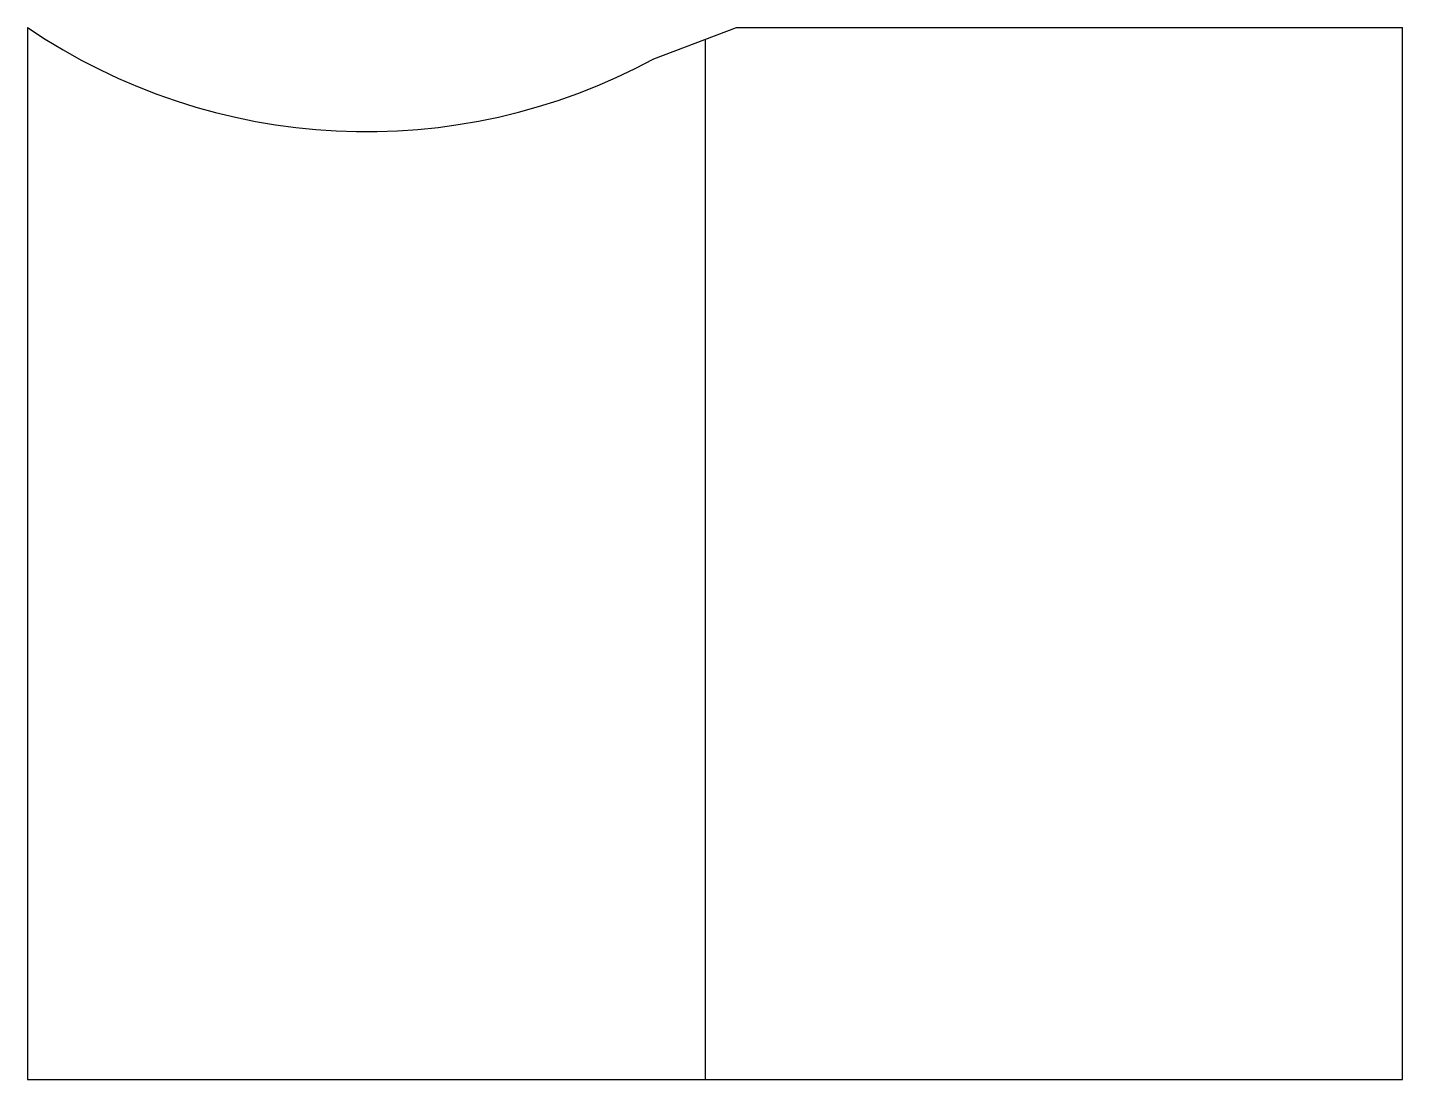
# Model space of a CAD drawing. Header units: millimetres. Extents: x 1477 to 1609, y 2106 to 2207.
import ezdxf

# ---------------------------------------------------------------- set-up
doc = ezdxf.new("R2010")
doc.units = ezdxf.units.MM

msp = doc.modelspace()

# ---------------------------------------------------------------- linework, layer by layer
for points in [[(1476.97, 2207.28), (1476.97, 2106.28), (1609.07, 2106.28), (1609.07, 2207.28)], [(1537.15, 2204.28), (1545.09, 2207.28)], [(1542.09, 2206.15), (1542.09, 2106.28)], [(1545.09, 2207.28), (1609.07, 2207.28)]]:
    msp.add_lwpolyline(points)
msp.add_arc((1509.53, 2255.28), 58, 235.8516, 298.4407)

doc.saveas('drawing.dxf')
